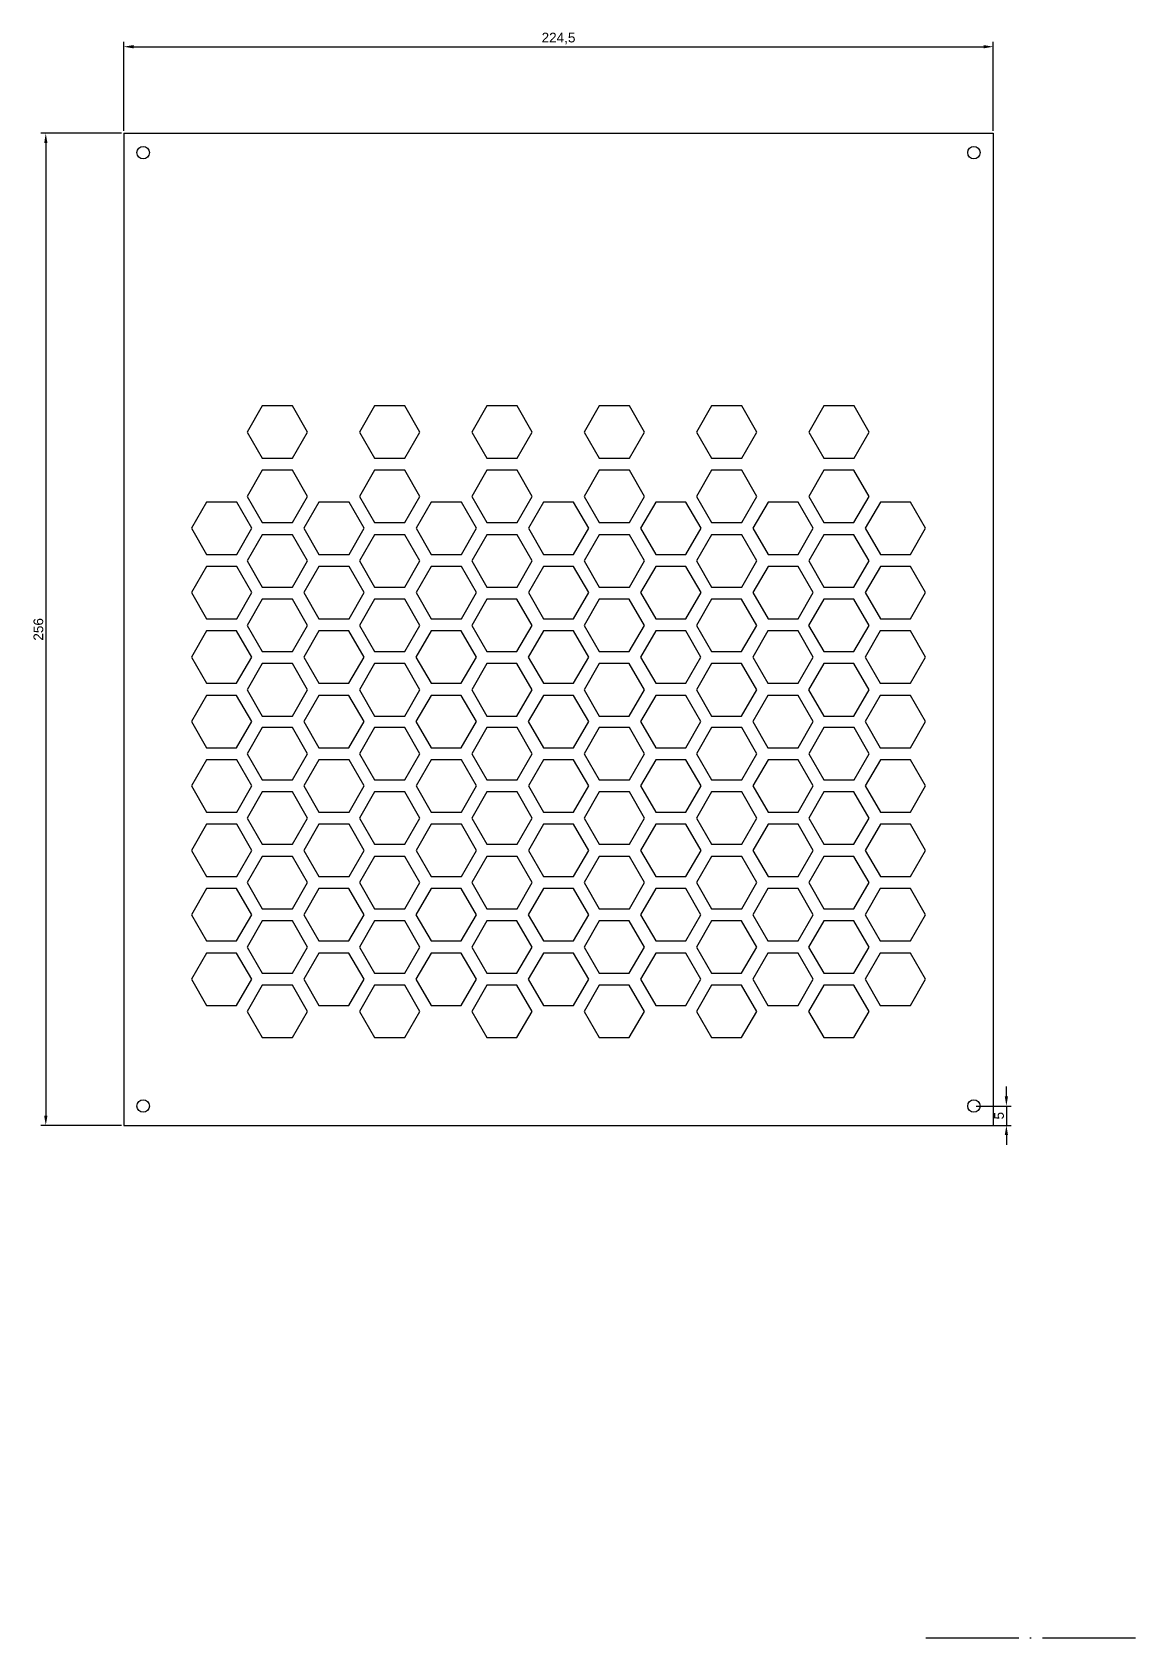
# Model space of a CAD drawing. Header units: millimetres. Extents: x 298 to 1128, y 271 to 765.
# Drawn here: x 298.1 to 581.8, y 327.9 to 742.2 of the extents above; entities that cross this region are included whole.
import ezdxf

# ---------------------------------------------------------------- set-up
doc = ezdxf.new("R2010")
doc.units = ezdxf.units.MM
doc.linetypes.add('ACAD_ISO04W100', pattern=[30, 24, -3, 0, -3])
for name, color, linetype in [('marks', 12, 'Continuous'), ('matx', 102, 'Continuous'), ('middleline', 8, 'ACAD_ISO04W100')]:
    doc.layers.add(name, color=color, linetype=linetype)
doc.styles.get("Standard").update_dxf_attribs({"font": 'arial.ttf'})
doc.dimstyles.new('ISO-25', dxfattribs={"dimtxt": 2.5, "dimasz": 2.5, "dimexe": 1.25, "dimexo": 0.625, "dimtad": 1, "dimtxsty": 'Standard', "dimcen": 2.5, "dimadec": 0, "dimazin": 0, "dimtfac": 1, "dimtmove": 0, "dimatfit": 3, "dimfxl": 1, "dimarcsym": 0})

# ---------------------------------------------------------------- blocks, each defined once
blk = doc.blocks.new('*D27')
at = {"layer": 'Defpoints', "color": 0, "transparency": 16777216}
for p in [(546.25, 738.46), (321.75, 716.12), (546.25, 716.12)]:
    blk.add_point(p, dxfattribs=at)
at = {"layer": 'marks', "color": 0, "lineweight": -2, "transparency": 16777216}
for p, q in [((321.75, 716.75), (321.75, 739.71)), ((324.25, 738.46), (543.75, 738.46)), ((546.25, 716.75), (546.25, 739.71))]:
    blk.add_line(p, q, dxfattribs=at)
at = {"layer": 'marks', "color": 0, "transparency": 16777216}
for points in [[(324.25, 738.88), (324.25, 738.04), (321.75, 738.46)], [(543.75, 738.88), (543.75, 738.04), (546.25, 738.46)]]:
    blk.add_solid(points, dxfattribs=at)
at = {"layer": 'marks', "color": 0, "transparency": 16777216, "insert": (434, 740.59), "char_height": 2.5, "attachment_point": 5}
blk.add_mtext('224,5', dxfattribs=at)
blk = doc.blocks.new('*D28')
at = {"layer": 'Defpoints', "color": 0, "transparency": 16777216}
for p in [(321.75, 716.12), (301.6, 460.12), (321.75, 460.12)]:
    blk.add_point(p, dxfattribs=at)
at = {"layer": 'marks', "color": 0, "lineweight": -2, "transparency": 16777216}
for p, q in [((321.12, 716.12), (300.35, 716.12)), ((301.6, 713.62), (301.6, 462.62)), ((321.12, 460.12), (300.35, 460.12))]:
    blk.add_line(p, q, dxfattribs=at)
at = {"layer": 'marks', "color": 0, "transparency": 16777216}
for points in [[(301.19, 713.62), (302.02, 713.62), (301.6, 716.12)], [(301.19, 462.62), (302.02, 462.62), (301.6, 460.12)]]:
    blk.add_solid(points, dxfattribs=at)
at = {"layer": 'marks', "color": 0, "transparency": 16777216, "insert": (299.7, 588.12), "char_height": 2.5, "attachment_point": 5, "rotation": 90}
blk.add_mtext('256', dxfattribs=at)
blk = doc.blocks.new('*D29')
at = {"layer": 'Defpoints', "color": 0, "transparency": 16777216}
for p in [(541.25, 465.12), (541.25, 460.12), (549.64, 460.12)]:
    blk.add_point(p, dxfattribs=at)
at = {"layer": 'marks', "color": 0, "lineweight": -2, "transparency": 16777216}
for p, q in [((549.64, 467.62), (549.64, 470.12)), ((541.87, 465.12), (550.89, 465.12)), ((549.64, 465.12), (549.64, 460.12)), ((541.87, 460.12), (550.89, 460.12)), ((549.64, 457.62), (549.64, 455.12))]:
    blk.add_line(p, q, dxfattribs=at)
at = {"layer": 'marks', "color": 0, "transparency": 16777216}
for points in [[(549.23, 467.62), (550.06, 467.62), (549.64, 465.12)], [(549.23, 457.62), (550.06, 457.62), (549.64, 460.12)]]:
    blk.add_solid(points, dxfattribs=at)
at = {"layer": 'marks', "color": 0, "transparency": 16777216, "insert": (547.75, 462.62), "char_height": 2.5, "attachment_point": 5, "rotation": 90}
blk.add_mtext('5', dxfattribs=at)
blk = doc.blocks.new('*U7')
at = {"color": 114, "true_color": 0x139b48}
for points in [[(-3.88, 40.01), (-7.78, 33.26), (-3.88, 26.5), (3.91, 26.5), (7.81, 33.26), (3.91, 40.01)], [(-3.9, 23.39), (-7.8, 16.63), (-3.9, 9.88), (3.9, 9.88), (7.8, 16.63), (3.9, 23.39)], [(-3.9, 6.76), (-7.8, 0), (-3.9, -6.75), (3.9, -6.75), (7.8, 0), (3.9, 6.76)], [(-3.91, -9.87), (-7.81, -16.62), (-3.91, -23.37), (3.88, -23.37), (7.78, -16.62), (3.88, -9.87)], [(-3.91, -26.5), (-7.81, -33.26), (-3.91, -40.01), (3.88, -40.01), (7.78, -33.26), (3.88, -26.5)]]:
    blk.add_lwpolyline(points, close=True, dxfattribs=at)
blk = doc.blocks.new('*U8')
at = {"layer": 'matx', "color": 0, "linetype": 'ByBlock', "lineweight": -2, "transparency": 16777216}
for p in [(0, 83), (29, 83), (58, 83), (87, 83), (116, 83), (145, 83), (0, 0), (29, 0), (58, 0), (87, 0), (116, 0), (145, 0)]:
    blk.add_blockref('*U7', p, dxfattribs=at)
blk = doc.blocks.new('*U9')
at = {"color": 114, "true_color": 0x139b48}
for points in [[(-3.89, 31.7), (-7.79, 24.95), (-3.89, 18.19), (3.91, 18.19), (7.8, 24.95), (3.91, 31.7)], [(-3.89, 15.07), (-7.79, 8.32), (-3.89, 1.56), (3.91, 1.56), (7.8, 8.32), (3.91, 15.07)], [(-3.91, -1.56), (-7.8, -8.31), (-3.91, -15.06), (3.89, -15.06), (7.79, -8.31), (3.89, -1.56)], [(-3.91, -18.19), (-7.8, -24.95), (-3.91, -31.7), (3.89, -31.7), (7.79, -24.95), (3.89, -18.19)]]:
    blk.add_lwpolyline(points, close=True, dxfattribs=at)
blk = doc.blocks.new('*U10')
at = {"layer": 'matx', "color": 0, "linetype": 'ByBlock', "lineweight": -2, "transparency": 16777216}
for p in [(0, 66.5), (29, 66.5), (58, 66.5), (87, 66.5), (116, 66.5), (145, 66.5), (174, 66.5), (0, 0), (29, 0), (58, 0), (87, 0), (116, 0), (145, 0), (174, 0)]:
    blk.add_blockref('*U9', p, dxfattribs=at)

msp = doc.modelspace()

# ---------------------------------------------------------------- linework, layer by layer
at = {"layer": 'matx'}
for p, q in [((321.75, 716.122), (546.25, 716.122)), ((321.75, 716.122), (321.75, 460.122)), ((546.25, 716.122), (546.25, 460.122)), ((321.75, 460.122), (546.25, 460.122))]:
    msp.add_line(p, q, dxfattribs=at)
at = {"layer": 'matx', "color": 40, "true_color": 0xf8d731}
for centre in [(326.75, 711.122), (541.25, 711.122), (326.75, 465.122), (541.25, 465.122)]:
    msp.add_circle(centre, 1.6, dxfattribs=at)
at = {"layer": 'middleline'}
msp.add_line((528.88, 327.882), (907.947, 327.882), dxfattribs=at)

# ---------------------------------------------------------------- block references
at = {"layer": 'matx'}
for name, p in [('*U8', (361.395, 522.771)), ('*U10', (346.992, 522.771))]:
    msp.add_blockref(name, p, dxfattribs=at)

# ---------------------------------------------------------------- dimensions: what is measured, and where the dimension line sits
at = {"layer": 'marks'}
dim = msp.add_linear_dim(base=(546.25, 738.461), p1=(321.75, 716.122), p2=(546.25, 716.122), dimstyle='ISO-25', dxfattribs=at)
dim.commit()
dim.dimension.update_dxf_attribs({"geometry": '*D27', "text_midpoint": (434, 740.588)})
for base, p1, p2, picture, middle in [((301.605, 460.122), (321.75, 716.122), (321.75, 460.122), '*D28', (299.703, 588.122)), ((549.644, 460.122), (541.25, 465.122), (541.25, 460.122), '*D29', (547.747, 462.622))]:
    dim = msp.add_linear_dim(base=base, p1=p1, p2=p2, angle=90, dimstyle='ISO-25', dxfattribs=at)
    dim.commit()
    dim.dimension.update_dxf_attribs({"geometry": picture, "text_midpoint": middle})

doc.saveas('drawing.dxf')
